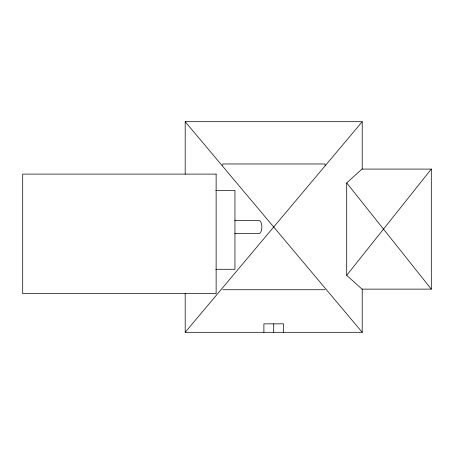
<?xml version="1.0" encoding="UTF-8"?>
<svg xmlns="http://www.w3.org/2000/svg" width="454" height="454" viewBox="0 0 454 454"><rect width="100%" height="100%" fill="white"/><g stroke="black" fill="none" stroke-linecap="round" stroke-linejoin="round"><path stroke-width="0.68" d="M346.708 275.317L431.3 169.087L361.991 169.087L346.708 182.905L346.708 275.317L361.991 289.13L431.3 289.13L431.3 169.087M362.213 289.045L362.213 332.3L185.192 332.3L362.213 121.7L185.192 121.7L185.192 174.171M215.798 190.374L234.951 190.374L234.951 269.279L215.798 269.279M234.769 220.4L258.797 220.4A6.6 3.087 -90 0 1 261.89 227A6.6 3.087 -90 0 1 258.797 233.6L234.769 233.6M222.749 289.731L325.064 289.731M185.192 121.7L362.213 332.3M346.708 182.905L431.3 289.13M362.213 121.7L362.213 169.206M325.064 165.381L325.064 163.968L222.749 163.968L222.749 165.381M283.534 332.3L283.534 323.844L263.899 323.844L263.899 332.3M273.728 323.844L273.705 332.3M185.192 293.301L185.192 332.3M216.132 174.103L22.7 174.103L22.7 293.647L216.132 293.647L216.132 174.103"/></g></svg>
